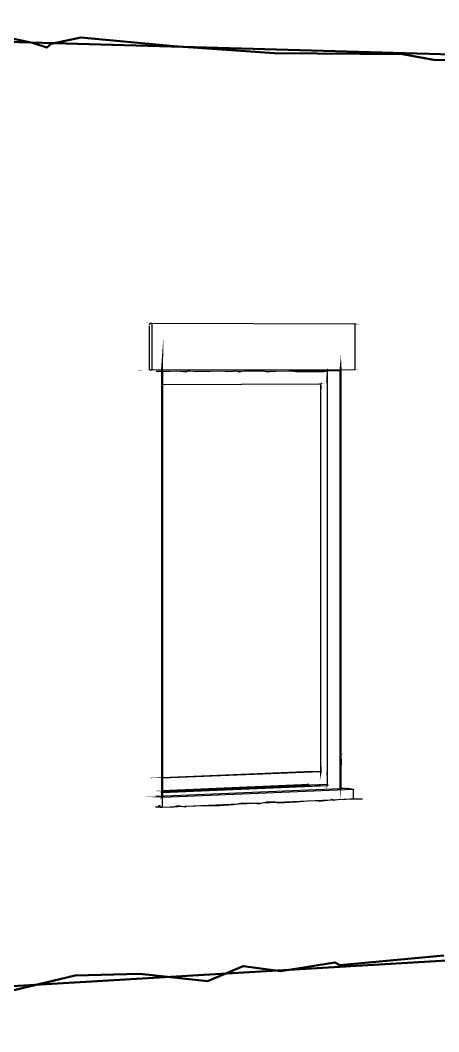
# Model space of a CAD drawing. Header units: inches. Extents: x -877 to 882, y -418 to 410.
# Drawn here: x 660.9 to 720.1, y -192 to -49.1 of the extents above; entities that cross this region are included whole.
import ezdxf

# ---------------------------------------------------------------- set-up
doc = ezdxf.new("R2010")
doc.units = ezdxf.units.IN
doc.header["$LTSCALE"] = 0.5
doc.header["$MEASUREMENT"] = 0
doc.layers.get('0').update_dxf_attribs({"lineweight": 18})
doc.layers.add('A-Glaz-Assm', color=71, linetype='Continuous', lineweight=25)
doc.layers.add('A-Wall', color=113, linetype='Continuous', lineweight=35)

# ---------------------------------------------------------------- blocks, each defined once
blk = doc.blocks.new('*U12')
at = {"color": 7, "linetype": 'Continuous', "lineweight": -3}
for p, q in [((679.22, -91.91), (679.22, -91.91)), ((679.22, -92.08), (679.22, -92.05)), ((679.22, -92.11), (679.22, -92.08)), ((679.22, -92.16), (679.22, -92.11)), ((679.22, -92.41), (679.22, -92.32)), ((679.22, -92.9), (679.22, -92.41)), ((679.22, -98.5), (679.22, -92.9)), ((679.22, -98.5), (679.22, -98.5)), ((703.71, -157.2), (703.72, -157.2)), ((706.24, -157.58), (706.78, -157.56))]:
    blk.add_line(p, q, dxfattribs=at)
at = {"layer": 'A-Glaz-Assm', "color": 252, "linetype": 'Continuous', "lineweight": 25}
for p, q in [((679.22, -91.91), (679.6, -91.91)), ((679.6, -98.5), (679.6, -91.91)), ((679.6, -91.91), (708.32, -91.98)), ((708.32, -98.44), (708.32, -91.98)), ((679.22, -98.5), (679.6, -98.5)), ((679.6, -98.5), (708.32, -98.44)), ((680.98, -158.14), (703.71, -157.2)), ((680.27, -158.72), (707.3, -157.58)), ((680.98, -158.19), (704.46, -157.22)), ((681.03, -158.87), (708.05, -157.74)), ((707.11, -157.55), (707.3, -157.58)), ((707.3, -157.58), (708.05, -157.74)), ((708.05, -159.1), (708.05, -157.74)), ((680.08, -158.68), (680.27, -158.72)), ((680.27, -158.72), (681.03, -158.87)), ((680.55, -160.25), (680.55, -160.04)), ((680.55, -160.04), (680.74, -160.05)), ((680.74, -160.25), (680.74, -160.05)), ((681.03, -160.26), (681.03, -158.87)), ((681.03, -160.26), (708.05, -159.1)), ((680.08, -160.24), (680.27, -160.24)), ((680.27, -160.24), (680.55, -160.25)), ((680.55, -160.25), (680.74, -160.24)), ((680.74, -160.25), (681.03, -160.26))]:
    blk.add_line(p, q, dxfattribs=at)
at = {"layer": 'A-Glaz-Assm', "color": 143, "linetype": 'Continuous', "lineweight": 25}
for p, q in [((680.98, -98.67), (699.15, -98.64)), ((680.98, -98.69), (704.39, -98.64)), ((699.15, -98.64), (704.39, -98.64)), ((704.39, -157.02), (704.39, -98.64)), ((680.98, -100.54), (703.46, -100.46)), ((703.46, -155.24), (703.46, -100.46)), ((680.98, -156.14), (703.46, -155.24)), ((702.33, -155.21), (703.46, -155.24)), ((680.98, -157.98), (704.39, -157.02))]:
    blk.add_line(p, q, dxfattribs=at)
at = {"layer": 'A-Glaz-Assm', "color": 141, "linetype": 'Continuous', "lineweight": 25}
blk.add_line((680.98, -156.06), (702.33, -155.21), dxfattribs=at)
at = {"layer": 'A-Wall', "color": 15, "linetype": 'Continuous', "lineweight": 50}
for p, q in [((551.23, -49.09), (863.68, -57.94)), ((680.98, -158.64), (680.98, -98.49)), ((703.24, -98.64), (703.24, -98.45)), ((706.24, -157.58), (706.24, -98.44)), ((703.24, -157.21), (703.24, -157.06)), ((549.83, -192.01), (863.68, -173.55))]:
    blk.add_line(p, q, dxfattribs=at)
at = {"layer": 'A-Wall', "color": 254, "linetype": 'Continuous', "lineweight": 50}
blk.add_line((699.06, -98.64), (699.06, -98.46), dxfattribs=at)
at = {"layer": 'A-Wall', "color": 252, "linetype": 'Continuous', "lineweight": 50}
blk.add_line((700.67, -98.64), (700.67, -98.45), dxfattribs=at)
at = {"layer": 'A-Wall', "color": 51, "linetype": 'Continuous', "lineweight": 50}
for p, q in [((701.79, -98.64), (701.79, -98.45)), ((680.98, -158), (701.78, -157.14)), ((701.51, -157.13), (701.78, -157.14)), ((701.78, -157.28), (701.78, -157.14)), ((701.79, -157.27), (701.79, -157.12))]:
    blk.add_line(p, q, dxfattribs=at)
blk = doc.blocks.new('New Napkin Sketch')
at = {"layer": 'A-Wall', "color": 252, "linetype": 'Continuous', "lineweight": 25}
for p, q in [((679.22, -91.91), (679.6, -91.91)), ((679.6, -98.5), (679.6, -91.91)), ((708.32, -98.44), (708.32, -91.98)), ((679.22, -98.5), (679.6, -98.5)), ((707.11, -157.55), (707.3, -157.58)), ((707.3, -157.58), (708.05, -157.74)), ((708.05, -159.1), (708.05, -157.74)), ((680.08, -158.68), (680.27, -158.72)), ((680.27, -158.72), (681.03, -158.87)), ((680.55, -160.25), (680.55, -160.04)), ((680.55, -160.04), (680.74, -160.05)), ((680.74, -160.25), (680.74, -160.05)), ((681.03, -160.26), (681.03, -158.87)), ((680.08, -160.24), (680.27, -160.24)), ((680.27, -160.24), (680.55, -160.25)), ((680.55, -160.25), (680.74, -160.24)), ((680.74, -160.25), (681.03, -160.26))]:
    blk.add_line(p, q, dxfattribs=at)
at = {"layer": 'A-Wall', "color": 7, "linetype": 'Continuous', "lineweight": -3}
for p, q in [((679.22, -91.91), (679.22, -91.91)), ((679.22, -92.08), (679.22, -92.05)), ((679.22, -92.11), (679.22, -92.08)), ((679.22, -92.16), (679.22, -92.11)), ((679.22, -92.41), (679.22, -92.32)), ((679.22, -92.9), (679.22, -92.41)), ((679.22, -98.5), (679.22, -92.9)), ((679.22, -98.5), (679.22, -98.5)), ((703.71, -157.2), (703.72, -157.2)), ((706.24, -157.58), (706.78, -157.56))]:
    blk.add_line(p, q, dxfattribs=at)
at = {"layer": 'A-Wall', "color": 254, "linetype": 'Continuous', "lineweight": 50}
blk.add_line((699.06, -98.64), (699.06, -98.46), dxfattribs=at)
at = {"layer": 'A-Wall', "color": 252, "linetype": 'Continuous', "lineweight": 50}
blk.add_line((700.67, -98.64), (700.67, -98.45), dxfattribs=at)
at = {"layer": 'A-Wall', "color": 51, "linetype": 'Continuous', "lineweight": 50}
for p, q in [((701.79, -98.64), (701.79, -98.45)), ((701.51, -157.13), (701.78, -157.14)), ((701.78, -157.28), (701.78, -157.14)), ((701.79, -157.27), (701.79, -157.12))]:
    blk.add_line(p, q, dxfattribs=at)
at = {"layer": 'A-Wall', "color": 15, "linetype": 'Continuous', "lineweight": 50}
for p, q in [((703.24, -98.64), (703.24, -98.45)), ((703.24, -157.21), (703.24, -157.06))]:
    blk.add_line(p, q, dxfattribs=at)
at = {"layer": 'A-Wall', "color": 143, "linetype": 'Continuous', "lineweight": 25}
for p, q in [((680.98, -98.67), (699.15, -98.64)), ((699.15, -98.64), (704.39, -98.64)), ((702.33, -155.21), (703.46, -155.24))]:
    blk.add_line(p, q, dxfattribs=at)
at = {"layer": 'A-Wall', "color": 15, "linetype": 'Continuous', "lineweight": 50, "extrusion": (0, 0, -1)}
for points in [[(-555.81, -49.34), (-563.72, -50.39), (-567.73, -49.42), (-574.66, -49.72), (-583.72, -49.31), (-599.75, -51.07), (-612.85, -51.63), (-615.42, -50.16), (-624.22, -51.94), (-643.34, -51.02), (-647.53, -51.02), (-649.21, -52.04), (-658.66, -51.45), (-662.67, -52.28), (-664.68, -52.96), (-665.31, -52.43), (-669.5, -51.53), (-682.66, -52.75), (-696.88, -53.76), (-715.02, -53.9), (-719.43, -54.68), (-724.79, -54.73)], [(-562.03, -191.85), (-575.57, -190.09), (-587.38, -189.87), (-604.67, -189.49), (-620.57, -186.94), (-621.47, -188.35), (-632.17, -187.35), (-639.3, -185.79), (-656.34, -186.1), (-660.01, -186.13), (-668.7, -184.07), (-677.83, -183.8), (-687.4, -184.84), (-692.44, -182.72), (-697.77, -183.45), (-705.41, -182.21), (-706.15, -182.6), (-720.86, -181.23)]]:
    blk.add_lwpolyline(points, dxfattribs=at)
at = {"layer": 'A-Wall', "color": 252, "linetype": 'Continuous', "lineweight": 25, "extrusion": (0, 0, -1)}
for points in [[(-678.69, -91.83, 0, 0.0821, 0), (-679.6, -91.91, 0.0821, 0, 0), (-680.54, -92.04, 0, 0, 0), (-682.96, -91.85, 0, 0, 0), (-683.96, -91.86, 0, 0, 0), (-684.34, -92.05, 0, 0, 0), (-687.21, -91.8, 0, 0, 0), (-688.91, -91.95, 0, 0, 0), (-689.43, -91.86, 0, 0, 0), (-689.98, -92.06, 0, 0, 0), (-691.03, -91.82, 0, 0, 0), (-693.6, -92.07, 0, 0, 0), (-695.8, -91.87, 0, 0, 0), (-698.19, -91.95, 0, 0, 0), (-700.82, -92, 0, 0, 0), (-702.36, -91.95, 0, 0, 0), (-702.99, -92.01, 0, 0, 0), (-703.61, -91.87, 0, 0, 0), (-705.55, -92.02, 0, 0, 0), (-706.9, -91.98, 0, 0, 0), (-708.03, -92.09, 0, 0.125, 0), (-708.32, -91.98, 0.125, 0, 0), (-708.92, -92.09, 0, 0, 0)], [(-676.85, -98.55, 0, 0.0246, 0), (-679.6, -98.5, 0.0246, 0, 0), (-680.03, -98.37, 0, 0, 0), (-680.45, -98.59, 0, 0, 0), (-682.08, -98.55, 0, 0, 0), (-684.93, -98.4, 0, 0, 0), (-686.25, -98.58, 0, 0, 0), (-688.78, -98.52, 0, 0, 0), (-689.22, -98.34, 0, 0, 0), (-691.15, -98.59, 0, 0, 0), (-693.15, -98.48, 0, 0, 0), (-693.76, -98.58, 0, 0, 0), (-695.66, -98.52, 0, 0, 0), (-698.05, -98.37, 0, 0, 0), (-700.19, -98.47, 0, 0, 0), (-700.38, -98.58, 0, 0, 0), (-702.48, -98.5, 0, 0, 0), (-703.79, -98.37, 0, 0, 0), (-706.11, -98.53, 0, 0, 0), (-707.95, -98.37, 0, 0.0277, 0), (-708.32, -98.44, 0.0277, 0, 0), (-709.53, -98.41, 0, 0, 0)], [(-680.08, -158.1, 0, 0.0304, 0), (-680.98, -158.14, 0.0304, 0, 0), (-682.9, -158.06, 0, 0, 0), (-683.34, -158.07, 0, 0, 0), (-685.06, -157.98, 0, 0, 0), (-686.36, -157.96, 0, 0, 0), (-686.75, -157.92, 0, 0, 0), (-688.23, -157.8, 0, 0, 0), (-688.41, -157.87, 0, 0, 0), (-688.72, -157.74, 0, 0, 0), (-689.66, -157.73, 0, 0, 0), (-690.22, -157.69, 0, 0, 0), (-692.15, -157.73, 0, 0, 0), (-694.18, -157.54, 0, 0, 0), (-695.23, -157.62, 0, 0, 0), (-695.39, -157.43, 0, 0, 0), (-696.82, -157.5, 0, 0, 0), (-696.9, -157.43, 0, 0, 0), (-698.87, -157.44, 0, 0, 0), (-699.53, -157.27, 0, 0, 0), (-701.74, -157.28, 0, 0.0328, 0), (-703.71, -157.2, 0.0328, 0, 0), (-705.38, -157.2, 0, 0, 0)], [(-680.28, -158.19, 0, 0.0392, 0), (-680.98, -158.19, 0.0392, 0, 0), (-682.11, -158.12, 0, 0, 0), (-682.81, -158.02, 0, 0, 0), (-684.77, -158.05, 0, 0, 0), (-685.75, -158.07, 0, 0, 0), (-685.95, -157.93, 0, 0, 0), (-687.13, -158.02, 0, 0, 0), (-688.98, -157.9, 0, 0, 0), (-689.6, -157.79, 0, 0, 0), (-691.09, -157.79, 0, 0, 0), (-693.15, -157.64, 0, 0, 0), (-693.53, -157.76, 0, 0, 0), (-694.45, -157.64, 0, 0, 0), (-696.57, -157.53, 0, 0, 0), (-697.62, -157.58, 0, 0, 0), (-699.23, -157.37, 0, 0, 0), (-699.32, -157.54, 0, 0, 0), (-699.75, -157.41, 0, 0, 0), (-701.87, -157.42, 0, 0, 0), (-702.85, -157.28, 0, 0, 0), (-703.69, -157.34, 0, 0.0451, 0), (-704.46, -157.22, 0.0451, 0, 0), (-704.57, -157.11, 0, 0, 0)], [(-678.29, -158.71, 0, 0.0564, 0), (-680.27, -158.72, 0.0564, 0, 0), (-682.15, -158.69, 0, 0, 0), (-682.73, -158.59, 0, 0, 0), (-684.42, -158.55, 0, 0, 0), (-685.48, -158.44, 0, 0, 0), (-686.97, -158.54, 0, 0, 0), (-687.9, -158.29, 0, 0, 0), (-690.58, -158.32, 0, 0, 0), (-691.14, -158.23, 0, 0, 0), (-692.21, -158.16, 0, 0, 0), (-693.35, -158.17, 0, 0, 0), (-695.26, -158.06, 0, 0, 0), (-696.31, -158.08, 0, 0, 0), (-698.1, -157.97, 0, 0, 0), (-698.52, -157.96, 0, 0, 0), (-700.95, -157.77, 0, 0, 0), (-700.99, -157.79, 0, 0, 0), (-703.45, -157.85, 0, 0, 0), (-705.32, -157.74, 0, 0.116, 0), (-707.3, -157.58, 0.116, 0, 0), (-707.43, -157.7, 0, 0, 0)], [(-678.72, -158.88, 0, 0.0736, 0), (-681.03, -158.87, 0.0736, 0, 0), (-683.72, -158.87, 0, 0, 0), (-685.69, -158.68, 0, 0, 0), (-686.15, -158.55, 0, 0, 0), (-688.58, -158.56, 0, 0, 0), (-691.07, -158.38, 0, 0, 0), (-693.57, -158.32, 0, 0, 0), (-696.25, -158.13, 0, 0, 0), (-697.91, -158.04, 0, 0, 0), (-699.4, -158.23, 0, 0, 0), (-702.05, -158.02, 0, 0, 0), (-703.07, -158.03, 0, 0, 0), (-704.79, -157.95, 0, 0, 0), (-705.72, -157.88, 0, 0, 0), (-707.67, -157.71, 0, 0.13, 0), (-708.05, -157.74, 0.13, 0, 0), (-708.28, -157.76, 0, 0, 0)]]:
    blk.add_lwpolyline(points, format="xyseb", dxfattribs=at)
at = {"layer": 'A-Wall', "color": 15, "linetype": 'Continuous', "lineweight": 50, "extrusion": (0, 0, -1)}
for points in [[(-680.74, -159.32, 0, 0.186, 0), (-680.98, -158.64, 0.186, 0, 0), (-681.09, -152.85, 0, 0, 0), (-681.25, -148.27, 0, 0, 0), (-681.21, -146.16, 0, 0, 0), (-680.78, -141.74, 0, 0, 0), (-681.27, -141.06, 0, 0, 0), (-680.95, -140.39, 0, 0, 0), (-680.99, -139.84, 0, 0, 0), (-681.11, -134.35, 0, 0, 0), (-680.78, -132.93, 0, 0, 0), (-680.75, -131.14, 0, 0, 0), (-681.23, -128.15, 0, 0, 0), (-680.92, -122.82, 0, 0, 0), (-680.85, -121.91, 0, 0, 0), (-681.11, -116.28, 0, 0, 0), (-681.12, -113.57, 0, 0, 0), (-680.95, -110.83, 0, 0, 0), (-680.79, -110.74, 0, 0, 0), (-681.14, -104.99, 0, 0, 0), (-681, -99.77, 0, 0, 0), (-681.11, -99.75, 0, 0.283, 0), (-680.98, -98.49, 0.283, 0, 0), (-681.18, -93.7, 0, 0, 0)], [(-706.15, -159.6, 0, 0.133, 0), (-706.24, -157.58, 0.133, 0, 0), (-706.48, -152.38, 0, 0, 0), (-706.53, -152.23, 0, 0, 0), (-706.24, -148.16, 0, 0, 0), (-706.24, -143.41, 0, 0, 0), (-706.21, -140.27, 0, 0, 0), (-706.35, -138.72, 0, 0, 0), (-706.24, -135.74, 0, 0, 0), (-706.48, -132.8, 0, 0, 0), (-706.32, -130.5, 0, 0, 0), (-706.34, -130.42, 0, 0, 0), (-706.15, -129.86, 0, 0, 0), (-706.05, -124.12, 0, 0, 0), (-706.22, -118.25, 0, 0, 0), (-706.1, -115.26, 0, 0, 0), (-706.46, -114.06, 0, 0, 0), (-706.14, -111.33, 0, 0, 0), (-706.33, -109.4, 0, 0, 0), (-705.97, -107.77, 0, 0, 0), (-706.28, -103.8, 0, 0, 0), (-705.98, -101.99, 0, 0, 0), (-706.39, -98.92, 0, 0.288, 0), (-706.24, -98.44, 0.288, 0, 0), (-706.28, -96.35, 0, 0, 0)]]:
    blk.add_lwpolyline(points, format="xyseb", dxfattribs=at)
at = {"layer": 'A-Wall', "color": 143, "linetype": 'Continuous', "lineweight": 25, "extrusion": (0, 0, -1)}
blk.add_lwpolyline([(-680.16, -98.69), (-680.98, -98.69), (-681.25, -98.71), (-683.02, -98.65), (-684.5, -98.76), (-684.59, -98.59), (-685.89, -98.71), (-687.05, -98.67), (-687.49, -98.73), (-687.8, -98.68), (-688.82, -98.61), (-690.98, -98.74), (-691.29, -98.56), (-691.89, -98.78), (-692.81, -98.6), (-693.41, -98.62), (-695.41, -98.61), (-695.77, -98.76), (-696.26, -98.73), (-697.07, -98.69), (-699.24, -98.63), (-699.93, -98.72), (-701.42, -98.73), (-703.58, -98.76), (-704.39, -98.64), (-706.05, -98.6)], dxfattribs=at)
for points in [[(-704.22, -157.66, 0, 0.185, 0), (-704.39, -157.02, 0.185, 0, 0), (-704.22, -155.1, 0, 0, 0), (-704.21, -153.7, 0, 0, 0), (-704.64, -150.54, 0, 0, 0), (-704.29, -146.68, 0, 0, 0), (-704.16, -141.79, 0, 0, 0), (-704.47, -141.09, 0, 0, 0), (-704.26, -140.66, 0, 0, 0), (-704.11, -136.8, 0, 0, 0), (-704.64, -132.31, 0, 0, 0), (-704.33, -127.17, 0, 0, 0), (-704.25, -123.68, 0, 0, 0), (-704.68, -120.38, 0, 0, 0), (-704.5, -118.06, 0, 0, 0), (-704.15, -117.26, 0, 0, 0), (-704.59, -114.95, 0, 0, 0), (-704.51, -110.36, 0, 0, 0), (-704.45, -105.91, 0, 0, 0), (-704.64, -101.58, 0, 0, 0), (-704.16, -100.66, 0, 0.208, 0), (-704.39, -98.64, 0.208, 0, 0), (-704.42, -98.2, 0, 0, 0)], [(-680.55, -100.45, 0, 0.0124, 0), (-680.98, -100.54, 0.0124, 0, 0), (-683.14, -100.52, 0, 0, 0), (-683.64, -100.48, 0, 0, 0), (-685.42, -100.46, 0, 0, 0), (-685.94, -100.44, 0, 0, 0), (-687.61, -100.54, 0, 0, 0), (-687.74, -100.58, 0, 0, 0), (-687.81, -100.47, 0, 0, 0), (-689.94, -100.48, 0, 0, 0), (-690.61, -100.46, 0, 0, 0), (-690.93, -100.49, 0, 0, 0), (-691.8, -100.57, 0, 0, 0), (-693.89, -100.4, 0, 0, 0), (-695.78, -100.54, 0, 0, 0), (-696.53, -100.58, 0, 0, 0), (-698.02, -100.56, 0, 0, 0), (-698.86, -100.52, 0, 0, 0), (-699.78, -100.55, 0, 0, 0), (-701.92, -100.54, 0, 0, 0), (-702.12, -100.38, 0, 0, 0), (-703.12, -100.35, 0, 0.0826, 0), (-703.46, -100.46, 0.0826, 0, 0), (-704.05, -100.36, 0, 0, 0)], [(-703.3, -156.56, 0, 0.246, 0), (-703.46, -155.24, 0.246, 0, 0), (-703.52, -154.14, 0, 0, 0), (-703.26, -152.21, 0, 0, 0), (-703.31, -148.29, 0, 0, 0), (-703.45, -148.02, 0, 0, 0), (-703.32, -143.14, 0, 0, 0), (-703.59, -138.63, 0, 0, 0), (-703.56, -134.71, 0, 0, 0), (-703.66, -132.16, 0, 0, 0), (-703.38, -130.32, 0, 0, 0), (-703.52, -125.51, 0, 0, 0), (-703.48, -121.69, 0, 0, 0), (-703.21, -116.49, 0, 0, 0), (-703.38, -112.87, 0, 0, 0), (-703.63, -112.72, 0, 0, 0), (-703.65, -110.28, 0, 0, 0), (-703.32, -104.85, 0, 0, 0), (-703.67, -101.53, 0, 0.104, 0), (-703.46, -100.46, 0.104, 0, 0), (-703.51, -100.1, 0, 0, 0)], [(-678.97, -156.12, 0, 0.055, 0), (-680.98, -156.14, 0.055, 0, 0), (-682.42, -155.97, 0, 0, 0), (-683.21, -156.14, 0, 0, 0), (-684.95, -155.88, 0, 0, 0), (-685.85, -155.91, 0, 0, 0), (-686.05, -155.92, 0, 0, 0), (-686.35, -155.87, 0, 0, 0), (-687.84, -155.76, 0, 0, 0), (-689.44, -155.86, 0, 0, 0), (-691.45, -155.69, 0, 0, 0), (-692.89, -155.72, 0, 0, 0), (-693.85, -155.54, 0, 0, 0), (-694, -155.7, 0, 0, 0), (-695.95, -155.49, 0, 0, 0), (-696.02, -155.62, 0, 0, 0), (-696.85, -155.57, 0, 0, 0), (-697.41, -155.39, 0, 0, 0), (-699.66, -155.39, 0, 0, 0), (-700.74, -155.32, 0, 0, 0), (-700.92, -155.45, 0, 0, 0), (-702.98, -155.15, 0, 0.00999, 0), (-703.46, -155.24, 0.00999, 0, 0), (-703.65, -155.16, 0, 0, 0)], [(-680.4, -158.08, 0, 0.0852, 0), (-680.98, -157.98, 0.0852, 0, 0), (-680.99, -158.1, 0, 0, 0), (-681.2, -158.09, 0, 0, 0), (-682.92, -157.86, 0, 0, 0), (-683.64, -157.88, 0, 0, 0), (-685.87, -157.85, 0, 0, 0), (-688.07, -157.72, 0, 0, 0), (-688.3, -157.68, 0, 0, 0), (-688.99, -157.59, 0, 0, 0), (-690.84, -157.47, 0, 0, 0), (-692.48, -157.59, 0, 0, 0), (-692.97, -157.37, 0, 0, 0), (-694.06, -157.47, 0, 0, 0), (-696, -157.34, 0, 0, 0), (-696.85, -157.23, 0, 0, 0), (-699.15, -157.14, 0, 0, 0), (-700.56, -157.22, 0, 0, 0), (-702.06, -157.04, 0, 0, 0), (-703.38, -157, 0, 0.0399, 0), (-704.39, -157.02, 0.0399, 0, 0), (-704.67, -157.02, 0, 0, 0)]]:
    blk.add_lwpolyline(points, format="xyseb", dxfattribs=at)
at = {"layer": 'A-Wall', "color": 141, "linetype": 'Continuous', "lineweight": 25, "extrusion": (0, 0, -1)}
blk.add_lwpolyline([(-679.27, -156.19, 0, 0.0934, 0), (-680.98, -156.06, 0.0934, 0, 0), (-681.2, -156.13, 0, 0, 0), (-681.38, -156.02, 0, 0, 0), (-682.57, -155.98, 0, 0, 0), (-682.74, -156.01, 0, 0, 0), (-684.24, -155.89, 0, 0, 0), (-685.35, -155.95, 0, 0, 0), (-686, -155.91, 0, 0, 0), (-687.61, -155.83, 0, 0, 0), (-688.15, -155.81, 0, 0, 0), (-690.06, -155.65, 0, 0, 0), (-690.57, -155.71, 0, 0, 0), (-692.06, -155.72, 0, 0, 0), (-694.18, -155.52, 0, 0, 0), (-694.38, -155.49, 0, 0, 0), (-695.06, -155.57, 0, 0, 0), (-696.72, -155.42, 0, 0, 0), (-697.96, -155.32, 0, 0, 0), (-699.56, -155.35, 0, 0, 0), (-701.16, -155.22, 0, 0, 0), (-701.57, -155.3, 0, 0.0229, 0), (-702.33, -155.21, 0.0229, 0, 0), (-702.97, -155.15, 0, 0, 0)], format="xyseb", dxfattribs=at)
at = {"layer": 'A-Wall', "color": 51, "linetype": 'Continuous', "lineweight": 50, "extrusion": (0, 0, -1)}
blk.add_lwpolyline([(-680.05, -157.95, 0, 0.0587, 0), (-680.98, -158, 0.0587, 0, 0), (-682.96, -157.84, 0, 0, 0), (-683.96, -157.8, 0, 0, 0), (-685.3, -157.91, 0, 0, 0), (-685.71, -157.81, 0, 0, 0), (-686.13, -157.71, 0, 0, 0), (-686.88, -157.84, 0, 0, 0), (-688.16, -157.78, 0, 0, 0), (-689.75, -157.65, 0, 0, 0), (-691.28, -157.67, 0, 0, 0), (-693.22, -157.51, 0, 0, 0), (-695, -157.43, 0, 0, 0), (-696.37, -157.47, 0, 0, 0), (-698.09, -157.23, 0, 0, 0), (-699.43, -157.17, 0, 0, 0), (-700.71, -157.15, 0, 0, 0), (-701.74, -157.22, 0, 0.0971, 0), (-701.78, -157.14, 0.0971, 0, 0), (-703.11, -157.01, 0, 0, 0)], format="xyseb", dxfattribs=at)
at = {"layer": 'A-Wall', "color": 252, "linetype": 'Continuous', "lineweight": 25, "extrusion": (0, 0, -1)}
blk.add_lwpolyline([(-680.15, -160.19), (-681.03, -160.26), (-682.64, -160.22), (-683.28, -160.03), (-684.26, -160.24), (-684.4, -160.14), (-687.03, -160.05), (-689.1, -160.04), (-691.07, -159.91), (-692.41, -159.65), (-694.16, -159.69), (-694.58, -159.79), (-695.76, -159.52), (-696.92, -159.5), (-697.45, -159.64), (-699.99, -159.54), (-701.55, -159.38), (-703.05, -159.32), (-703.23, -159.42), (-704.85, -159.23), (-704.96, -159.14), (-705.2, -159.3), (-705.82, -159.2), (-707.58, -159.1), (-708.05, -159.1), (-709.35, -159.09)], dxfattribs=at)

msp = doc.modelspace()

# ---------------------------------------------------------------- block references
msp.add_blockref('New Napkin Sketch', (0, 0))
at = {"color": 7, "linetype": 'Continuous', "lineweight": -3}
msp.add_blockref('*U12', (0, 0), dxfattribs=at)

doc.saveas('drawing.dxf')
